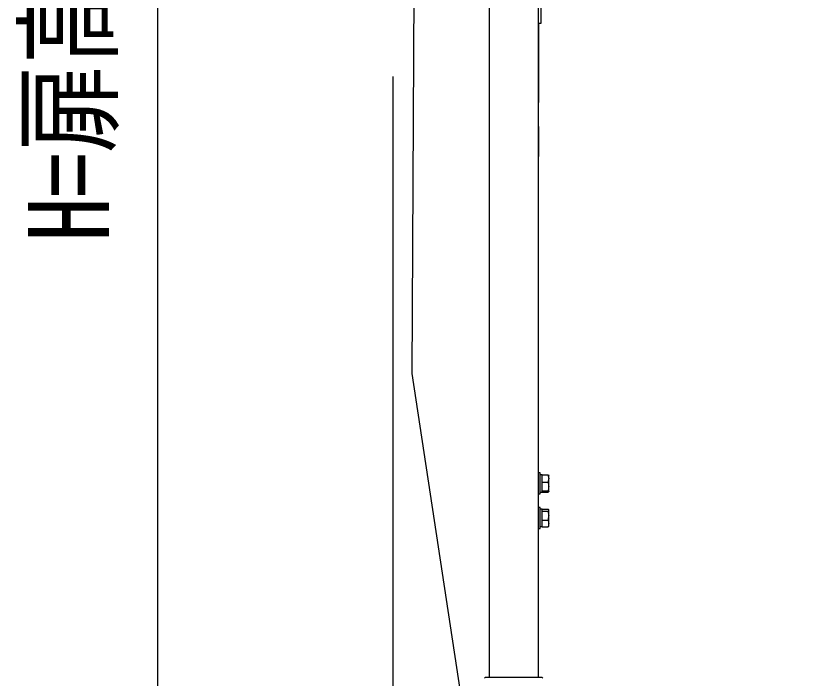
# Model space of a CAD drawing. Units: millimetres, scale not verified. Extents: x -8410 to 8410, y -5940 to 5940.
# Drawn here: x 1005 to 1652, y 576 to 1115 of the extents above; entities that cross this region are included whole.
import ezdxf
from ezdxf.enums import TextEntityAlignment as Align

# ---------------------------------------------------------------- set-up
doc = ezdxf.new("R2010")
doc.units = ezdxf.units.MM
doc.header["$LTSCALE"] = 30
for name, color, linetype in [('0-3_YKK_12', 2, 'Continuous'), ('0-4_YKK_A1', 4, 'Continuous'), ('0-5_YKK_D', 6, 'Continuous')]:
    doc.layers.add(name, color=color, linetype=linetype)
doc.styles.add('ＭＳ ゴシック', font='')
doc.styles.get('ＭＳ ゴシック').set_extended_font_data('MS Gothic')

msp = doc.modelspace()

# ---------------------------------------------------------------- linework, layer by layer
at = {"layer": '0-3_YKK_12'}
msp.add_lwpolyline([(1372.84, 520.83), (1326.56, 824.2), (1330.06, 1444.94), (1360.57, 1769.05), (1388.1, 2204.9), (1458, 2413.25), (1651.75, 2751.03)], dxfattribs=at)
at = {"layer": '0-4_YKK_A1'}
for p, q in [((1389.19, 1641.01), (1389.19, 577.01)), ((1429.19, 1641.01), (1429.19, 577.01)), ((1431.18, 1131.61), (1431.18, 1111.51)), ((1431.18, 1108.51), (1429.18, 1108.51)), ((1429.28, 1108.51), (1429.28, 1045.3)), ((1431.18, 1111.51), (1431.18, 1108.51)), ((1429.28, 1101.16), (1429.29, 1101.16)), ((1429.28, 1091.58), (1429.29, 1091.58)), ((1429.28, 1088.84), (1429.29, 1088.84)), ((1429.28, 1080.11), (1429.29, 1080.11)), ((1429.28, 1076.77), (1429.29, 1076.77)), ((1429.28, 1064.45), (1429.29, 1064.45)), ((1429.28, 1055.72), (1429.29, 1055.72)), ((1429.28, 1045.3), (1429.18, 1045.3)), ((1429.28, 1044.3), (1429.18, 1044.3)), ((1429.28, 1045.3), (1429.28, 1044.3)), ((1429.29, 1024.97), (1429.29, 1001.58)), ((1429.29, 1001.58), (1429.19, 1001.58)), ((1429.29, 1000.58), (1429.19, 1000.58)), ((1429.29, 1001.58), (1429.29, 1000.58)), ((1430.79, 743.21), (1429.19, 743.21)), ((1430.79, 726.21), (1430.79, 743.21)), ((1430.8, 738.38), (1430.79, 738.38)), ((1432.4, 741.74), (1430.8, 741.74)), ((1430.8, 727.68), (1430.8, 741.74)), ((1432.4, 741.69), (1432.4, 741.74)), ((1432.4, 741.69), (1437.32, 741.69)), ((1432.4, 740.86), (1432.4, 741.69)), ((1432.4, 736.65), (1432.4, 740.86)), ((1437.9, 738.95), (1437.9, 741.21)), ((1437.9, 738.95), (1437.9, 738.56)), ((1437.9, 732.56), (1437.9, 738.56)), ((1432.4, 735.82), (1432.4, 736.65)), ((1432.4, 735.82), (1437.32, 735.82)), ((1432.4, 734.83), (1432.4, 735.82)), ((1432.4, 729.83), (1432.4, 734.83)), ((1437.9, 732.56), (1437.9, 732.1)), ((1437.9, 728.32), (1437.9, 732.1)), ((1429.19, 726.21), (1430.79, 726.21)), ((1430.79, 731.03), (1430.8, 731.03)), ((1430.8, 727.68), (1432.4, 727.68)), ((1432.4, 728.84), (1432.4, 729.83)), ((1432.4, 728.84), (1437.32, 728.84)), ((1432.4, 728.68), (1432.4, 728.84)), ((1432.4, 727.68), (1432.4, 728.68)), ((1432.4, 727.73), (1437.32, 727.73)), ((1437.9, 728.32), (1437.9, 728.25)), ((1437.9, 728.21), (1437.9, 728.25)), ((1430.79, 715.21), (1429.19, 715.21)), ((1430.79, 698.21), (1430.79, 715.21)), ((1432.4, 713.74), (1430.8, 713.74)), ((1430.8, 699.68), (1430.8, 713.74)), ((1432.4, 713.92), (1437.32, 713.92)), ((1432.4, 713.74), (1432.4, 713.92)), ((1432.4, 712.36), (1432.4, 713.74)), ((1432.4, 712.1), (1432.4, 712.36)), ((1432.4, 712.1), (1437.32, 712.1)), ((1432.4, 711.08), (1432.4, 712.1)), ((1437.9, 713.21), (1437.78, 713.41)), ((1437.9, 713.07), (1437.9, 713.21)), ((1437.9, 713.07), (1437.9, 712.95)), ((1437.9, 708.74), (1437.9, 712.95)), ((1430.8, 710.38), (1430.79, 710.38)), ((1432.4, 705.91), (1432.4, 711.08)), ((1432.4, 704.9), (1432.4, 705.91)), ((1437.9, 708.74), (1437.9, 708.26)), ((1437.9, 702.38), (1437.9, 708.26)), ((1430.79, 703.03), (1430.8, 703.03)), ((1430.8, 699.68), (1432.4, 699.68)), ((1432.4, 704.9), (1437.32, 704.9)), ((1432.4, 704.13), (1432.4, 704.9)), ((1432.4, 700.26), (1432.4, 704.13)), ((1432.4, 699.5), (1432.4, 700.26)), ((1432.4, 699.5), (1437.32, 699.5)), ((1437.76, 700.01), (1437.32, 699.5)), ((1437.78, 700), (1437.9, 700.21)), ((1437.9, 702.38), (1437.9, 702.02)), ((1437.9, 700.21), (1437.9, 702.02)), ((1429.19, 698.21), (1430.79, 698.21)), ((1431.3, 577.01), (1387.08, 577.01))]:
    msp.add_line(p, q, dxfattribs=at)
for points in [[(1437.9, 738.95), (1437.83, 739.74), (1437.32, 741.69)], [(1437.32, 741.69), (1437.5, 741.58), (1437.8, 741.27)], [(1437.32, 735.82), (1437.5, 736.35), (1437.9, 738.56)], [(1437.9, 732.56), (1437.74, 734.11), (1437.32, 735.82)], [(1437.32, 728.84), (1437.64, 730.04), (1437.9, 732.1)], [(1437.9, 728.32), (1437.83, 728.47), (1437.32, 728.84)], [(1437.32, 727.73), (1437.5, 727.83), (1437.9, 728.25)], [(1437.9, 713.07), (1437.83, 713.31), (1437.32, 713.92)], [(1437.32, 712.1), (1437.5, 712.27), (1437.9, 712.95)], [(1437.9, 708.74), (1437.83, 709.72), (1437.32, 712.1)], [(1437.32, 704.9), (1437.5, 705.55), (1437.9, 708.26)], [(1437.9, 702.38), (1437.74, 703.58), (1437.32, 704.9)], [(1437.32, 699.5), (1437.64, 700.43), (1437.9, 702.02)]]:
    msp.add_lwpolyline(points, dxfattribs=at)
for centre, start, end in [((1387.08, 574.01), 90, 123.88641), ((1431.3, 574.01), 56.11359, 90)]:
    msp.add_arc(centre, 3, start, end, dxfattribs=at)
at = {"layer": '0-5_YKK_D'}
for p, q in [((1120.07, 509.01), (1120.07, 1709.01)), ((1311.07, 1065.63), (1311.07, -421.99))]:
    msp.add_line(p, q, dxfattribs=at)

# ---------------------------------------------------------------- texts
at = {"layer": '0-5_YKK_D', "style": 'ＭＳ ゴシック', "width": 0.8}
msp.add_text('H=扉高さ', height=65.98, rotation=90, dxfattribs=at).set_placement((1100.07, 931.41), align=Align.BOTTOM_LEFT)

doc.saveas('drawing.dxf')
